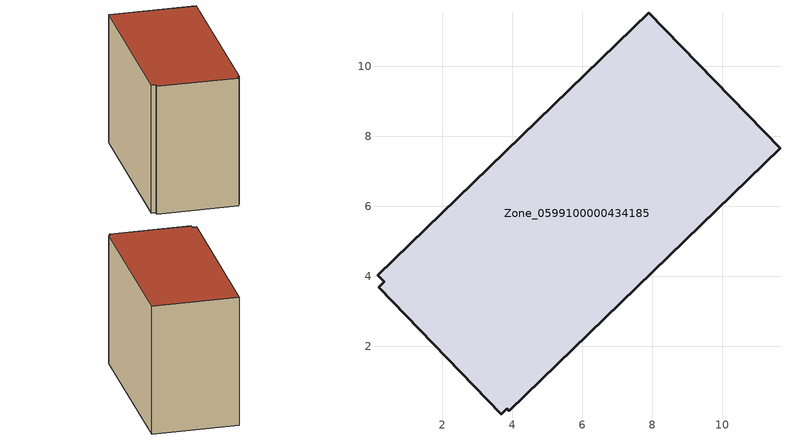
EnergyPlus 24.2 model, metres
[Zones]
Zone_0599100000434185
 floor ground (C_G): 7.9,11.52 11.65,7.66 3.91,0.16 3.85,0.22 3.69,0.06 0.19,3.68 0.35,3.84 0.16,4.04 z0
 wall outside (C_F): 11.65,7.66 7.9,11.52 0.16,4.04 0.35,3.84 0.19,3.68 3.69,0.06 3.85,0.22 3.91,0.16 11.65,7.66 z0:8.37
 roof outside (C_R): 0.35,3.84 0.19,3.68 3.69,0.06 3.85,0.22 3.91,0.16 11.65,7.66 7.9,11.52 0.16,4.04 z8.37
[BUILDING]
Pand.0599100000434185: North Axis=0; Terrain=City; Loads Convergence Tolerance Value=0.04; Temperature Convergence Tolerance Value=0.4; Solar Distribution=FullExterior; Maximum Number of Warmup Days=25; Minimum Number of Warmup Days=1
[Site:Location]
Rotterdam.The.Hague.AP_ZH_NLD Design_Conditions: Latitude=51.96; Longitude=4.45; Time Zone=1; Elevation=-4.5
[SITE:GROUNDTEMPERATURE:BUILDINGSURFACE]
18, 18, 18, 18, 18, 18, 18, 18, 18, 18, 18, 18
[MATERIAL] Thermal Absorptance=0.9; Solar Absorptance=0.7; Visible Absorptance=0.7
Name | Roughness | Thickness | Conductivity | Density | Specific Heat
G.TI.2006-2014 | MediumSmooth | 0.15 | 0.06 | 540 | 1210
F.TI.2006-2014 | Rough | 0.3 | 0.12 | 1920 | 840
R.TI.2006-2014 | MediumRough | 0.2 | 0.08 | 1500 | 1000
[CONSTRUCTION]
C_G: G.TI.2006-2014
C_F: F.TI.2006-2014
C_R: R.TI.2006-2014
[ZONE]
Zone_0599100000434185: Type=1; Multiplier=1; Ceiling Height=Autocalculate; Volume=Autocalculate; Floor Area=autocalculate; Part of Total Floor Area=Yes
[ZONEINFILTRATION:DESIGNFLOWRATE]
Infil_Zone_0599100000434185: Zone or ZoneList or Space or SpaceList=Zone_0599100000434185; Schedule=AlwaysOn; Design Flow Rate Calculation Method=Flow/Area; Flow Rate per Floor Area=0.0015; Constant Term Coefficient=1; Temperature Term Coefficient=0; Velocity Term Coefficient=0; Velocity Squared Term Coefficient=0
[HVACTEMPLATE:ZONE:IDEALLOADSAIRSYSTEM]
Zone_0599100000434185: Maximum Heating Supply Air Temperature=50; Minimum Cooling Supply Air Temperature=13; Maximum Heating Supply Air Humidity Ratio=0.0156; Minimum Cooling Supply Air Humidity Ratio=0.0077; Heating Limit=NoLimit; Cooling Limit=NoLimit; Dehumidification Control Type=ConstantSensibleHeatRatio; Cooling Sensible Heat Ratio=0.7; Dehumidification Setpoint=60; Humidification Control Type=None; Humidification Setpoint=30; Outdoor Air Method=None; Outdoor Air Flow Rate per Person=0.00944; Outdoor Air Flow Rate per Zone Floor Area=0; Outdoor Air Flow Rate per Zone=0; Demand Controlled Ventilation Type=None; Outdoor Air Economizer Type=NoEconomizer; Heat Recovery Type=None; Sensible Heat Recovery Effectiveness=0.7; Latent Heat Recovery Effectiveness=0.65
[ZONECONTROL:THERMOSTAT]
ThermostatControl_Zone_0599100000434185: Zone or ZoneList=Zone_0599100000434185; Control Type Schedule=DualSetpointControlType; Control 1=Thermostat_Zone_0599100000434185; Temperature Difference Between Cutout And Setpoint=0
[THERMOSTATSETPOINT:DUALSETPOINT]
Thermostat_Zone_0599100000434185: Heating Setpoint Temperature Schedule=HeatingSetpoint_Zone_0599100000434185; Cooling Setpoint Temperature Schedule=CoolingSetpoint_Zone_0599100000434185
[SCHEDULE:COMPACT]
HeatingSetpoint_Zone_0599100000434185: Through: 12/31, For: AllDays, Until: 24:00, 21
CoolingSetpoint_Zone_0599100000434185: Through: 12/31, For: AllDays, Until: 24:00, 24
DualSetpointControlType: Through: 12/31, For: AllDays, Until: 24:00, 4
AlwaysOn: Through: 12/31, For: AllDays, Until: 24:00, 1
